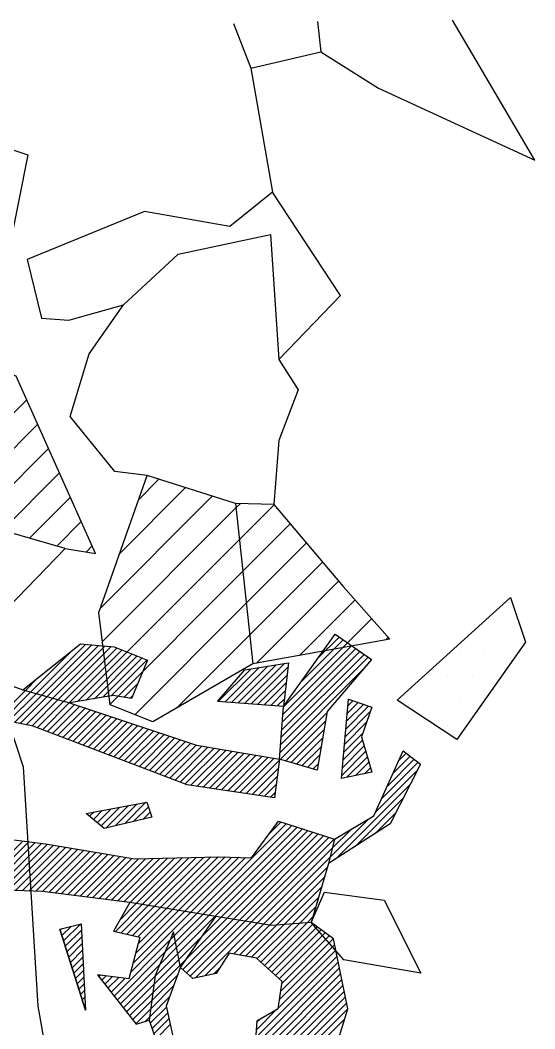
# Model space of a CAD drawing. Header units: metres. Extents: x -2 to 0.11, y -20 to -17.49.
# Drawn here: x -0.608 to -0.35, y -18.015 to -17.509 of the extents above; entities that cross this region are included whole.
import ezdxf

# ---------------------------------------------------------------- set-up
doc = ezdxf.new("R2010")
doc.units = ezdxf.units.M
doc.header["$LTSCALE"] = 25
doc.header["$MEASUREMENT"] = 0
doc.layers.get('0').update_dxf_attribs({"linetype": 'CONTINUOUS'})
for name, color, linetype in [('FEUER', 1, 'CONTINUOUS'), ('KNOCHEN', 2, 'CONTINUOUS'), ('KNOCHENSCHRAFF', 2, 'CONTINUOUS'), ('STEINE', 4, 'CONTINUOUS'), ('STEINESCHRAFF', 4, 'CONTINUOUS')]:
    doc.layers.add(name, color=color, linetype=linetype)

# ---------------------------------------------------------------- blocks, each defined once
blk = doc.blocks.new('*X4')
at = {"color": 0}
for p, q in [((-48.337, -1791.709), (-47.726, -1791.098)), ((-51.967, -1795.692), (-47.46, -1791.185)), ((-51.663, -1795.742), (-47.193, -1791.272)), ((-51.359, -1795.791), (-46.926, -1791.358)), ((-51.055, -1795.841), (-46.659, -1791.445)), ((-50.75, -1795.89), (-46.392, -1791.532)), ((-63.116, -1794.467), (-60.706, -1792.057)), ((-62.775, -1794.48), (-60.392, -1792.096)), ((-50.446, -1795.939), (-46.126, -1791.619)), ((-50.142, -1795.988), (-45.859, -1791.705)), ((-49.837, -1796.037), (-45.592, -1791.792)), ((-49.533, -1796.087), (-45.325, -1791.879)), ((-49.229, -1796.136), (-45.058, -1791.966)), ((-62.435, -1794.493), (-60.078, -1792.136)), ((-62.094, -1794.505), (-59.764, -1792.175)), ((-61.753, -1794.518), (-59.454, -1792.219)), ((-61.412, -1794.531), (-59.151, -1792.27)), ((-61.071, -1794.543), (-58.848, -1792.321)), ((-60.73, -1794.556), (-58.546, -1792.372)), ((-60.389, -1794.569), (-58.243, -1792.423)), ((-60.049, -1794.581), (-57.941, -1792.474)), ((-59.708, -1794.594), (-57.638, -1792.524)), ((-59.394, -1794.634), (-57.335, -1792.575)), ((-48.924, -1796.185), (-45.161, -1792.422)), ((-59.08, -1794.673), (-57.033, -1792.626)), ((-58.766, -1794.713), (-56.73, -1792.677)), ((-58.452, -1794.752), (-56.428, -1792.728)), ((-58.138, -1794.792), (-56.125, -1792.779)), ((-57.823, -1794.831), (-55.822, -1792.83)), ((-57.509, -1794.871), (-55.52, -1792.881)), ((-57.195, -1794.91), (-55.217, -1792.932)), ((-56.881, -1794.95), (-54.882, -1792.951)), ((-56.567, -1794.989), (-54.519, -1792.941)), ((-56.253, -1795.029), (-54.156, -1792.932)), ((-55.939, -1795.069), (-53.793, -1792.922)), ((-55.625, -1795.108), (-53.43, -1792.913)), ((-55.312, -1795.148), (-53.067, -1792.903)), ((-55.008, -1795.198), (-52.704, -1792.894)), ((-54.704, -1795.247), (-52.341, -1792.885)), ((-54.4, -1795.296), (-51.978, -1792.875)), ((-54.096, -1795.346), (-51.615, -1792.866)), ((-53.791, -1795.395), (-51.252, -1792.856)), ((-53.487, -1795.445), (-50.889, -1792.847)), ((-53.183, -1795.494), (-50.544, -1792.855)), ((-52.879, -1795.544), (-50.2, -1792.865)), ((-52.575, -1795.593), (-49.857, -1792.875)), ((-52.271, -1795.643), (-49.513, -1792.885)), ((-48.62, -1796.234), (-45.278, -1792.892)), ((-48.315, -1796.283), (-45.405, -1793.373)), ((-47.963, -1796.284), (-45.55, -1793.871)), ((-47.579, -1796.254), (-45.695, -1794.37)), ((-55.35, -1795.187), (-55.312, -1795.148)), ((-47.195, -1796.223), (-45.84, -1794.869)), ((-56.05, -1796.593), (-54.704, -1795.247)), ((-55.817, -1796.007), (-55.008, -1795.198)), ((-55.762, -1796.659), (-54.4, -1795.296)), ((-55.474, -1796.725), (-54.096, -1795.346)), ((-55.29, -1798.662), (-52.271, -1795.643)), ((-55.187, -1796.791), (-53.791, -1795.395)), ((-55.162, -1798.18), (-52.575, -1795.593)), ((-55.033, -1797.698), (-52.879, -1795.544)), ((-54.905, -1797.216), (-53.183, -1795.494)), ((-54.899, -1796.856), (-53.487, -1795.445)), ((-46.811, -1796.193), (-45.985, -1795.367)), ((-53.094, -1796.819), (-51.967, -1795.692)), ((-53.035, -1797.114), (-51.663, -1795.742)), ((-52.975, -1797.408), (-51.359, -1795.791)), ((-52.916, -1797.702), (-51.055, -1795.841)), ((-52.659, -1798.505), (-50.142, -1795.988)), ((-52.474, -1797.967), (-50.446, -1795.939)), ((-52.474, -1798.674), (-49.837, -1796.037)), ((-52.289, -1798.843), (-49.533, -1796.087)), ((-52.019, -1798.926), (-49.229, -1796.136)), ((-51.66, -1796.8), (-50.75, -1795.89)), ((-48.561, -1798.297), (-46.427, -1796.163)), ((-46.427, -1796.163), (-46.13, -1795.866)), ((-51.566, -1798.827), (-48.924, -1796.185)), ((-50.108, -1797.723), (-48.62, -1796.234)), ((-49.809, -1797.777), (-48.315, -1796.283)), ((-49.51, -1797.832), (-47.963, -1796.284)), ((-49.212, -1797.887), (-47.579, -1796.254)), ((-48.93, -1797.958), (-47.195, -1796.223)), ((-48.745, -1798.128), (-46.811, -1796.193)), ((-48.376, -1798.466), (-46.122, -1796.211)), ((-48.192, -1798.635), (-45.917, -1796.36)), ((-48.007, -1798.804), (-45.712, -1796.508)), ((-47.823, -1798.973), (-45.507, -1796.657)), ((-56.113, -1799.838), (-53.308, -1797.033)), ((-53.56, -1797.639), (-53.035, -1797.114)), ((-53.308, -1797.033), (-53.094, -1796.819)), ((-52.856, -1797.996), (-51.66, -1796.8)), ((-47.757, -1799.614), (-45.096, -1796.954)), ((-47.697, -1799.2), (-45.302, -1796.805)), ((-55.958, -1800.037), (-53.56, -1797.639)), ((-53.812, -1798.245), (-52.975, -1797.408)), ((-47.878, -1800.442), (-44.972, -1797.536)), ((-47.818, -1800.028), (-45.032, -1797.242)), ((-54.106, -1799.245), (-52.856, -1797.996)), ((-54.051, -1798.837), (-52.916, -1797.702)), ((-52.797, -1798.29), (-52.474, -1797.967)), ((-49.039, -1802.31), (-44.851, -1798.123)), ((-49.012, -1801.929), (-44.911, -1797.829)), ((-55.803, -1800.235), (-53.812, -1798.245)), ((-54.16, -1799.654), (-52.797, -1798.29)), ((-51.113, -1798.727), (-50.82, -1798.434)), ((-48.903, -1802.528), (-44.791, -1798.416)), ((-56.886, -1798.844), (-56.822, -1798.78)), ((-56.732, -1799.043), (-56.508, -1798.82)), ((-56.577, -1799.242), (-56.195, -1798.859)), ((-56.422, -1799.44), (-55.881, -1798.899)), ((-56.267, -1799.639), (-55.567, -1798.939)), ((-55.648, -1800.434), (-54.051, -1798.837)), ((-54.215, -1800.062), (-52.904, -1798.75)), ((-48.656, -1802.634), (-44.731, -1798.709)), ((-48.408, -1802.74), (-44.671, -1799.003)), ((-55.493, -1800.633), (-54.106, -1799.245)), ((-55.339, -1800.832), (-54.16, -1799.654)), ((-54.27, -1800.47), (-53.108, -1799.308)), ((-48.161, -1802.847), (-44.611, -1799.296)), ((-47.914, -1802.953), (-44.551, -1799.59)), ((-55.184, -1801.031), (-54.215, -1800.062)), ((-54.325, -1800.879), (-53.312, -1799.866)), ((-47.666, -1803.059), (-44.491, -1799.883)), ((-47.419, -1803.165), (-44.43, -1800.177)), ((-55.029, -1801.229), (-54.27, -1800.47)), ((-54.296, -1801.203), (-53.474, -1800.381)), ((-54.205, -1801.466), (-53.409, -1800.67)), ((-48.984, -1801.548), (-47.952, -1800.516)), ((-47.172, -1803.271), (-44.37, -1800.47)), ((-54.562, -1801.116), (-54.325, -1800.879)), ((-54.115, -1801.729), (-53.344, -1800.959)), ((-48.957, -1801.167), (-48.782, -1800.993)), ((-46.924, -1803.378), (-44.529, -1800.983)), ((-54.025, -1801.993), (-53.279, -1801.247))]:
    blk.add_line(p, q, dxfattribs=at)
blk = doc.blocks.new('*X5')
at = {"color": 0}
for p, q in [((-76.215, -1798.727), (-73.829, -1796.342)), ((-75.867, -1798.732), (-73.387, -1796.253)), ((-75.587, -1798.807), (-73.362, -1796.581)), ((-58.819, -1796.534), (-58.737, -1796.452)), ((-58.735, -1796.803), (-58.272, -1796.34)), ((-58.65, -1797.072), (-57.807, -1796.229)), ((-58.565, -1797.341), (-57.754, -1796.529)), ((-76.617, -1798.776), (-74.646, -1796.804)), ((-75.308, -1798.881), (-73.336, -1796.909)), ((-58.481, -1797.61), (-57.737, -1796.866)), ((-77.02, -1798.825), (-75.462, -1797.267)), ((-75.029, -1798.955), (-73.311, -1797.237)), ((-74.749, -1799.029), (-73.285, -1797.565)), ((-58.396, -1797.879), (-57.721, -1797.203)), ((-58.311, -1798.148), (-57.704, -1797.54)), ((-81.63, -1798.132), (-81.33, -1797.832)), ((-81.565, -1798.42), (-80.963, -1797.818)), ((-81.499, -1798.708), (-80.596, -1797.805)), ((-81.434, -1798.997), (-80.229, -1797.792)), ((-81.369, -1799.285), (-80.165, -1798.081)), ((-77.423, -1798.874), (-76.279, -1797.73)), ((-74.47, -1799.103), (-73.26, -1797.893)), ((-58.227, -1798.417), (-57.687, -1797.877)), ((-81.304, -1799.573), (-80.11, -1798.38)), ((-81.239, -1799.862), (-80.055, -1798.678)), ((-78.228, -1798.972), (-77.912, -1798.656)), ((-77.825, -1798.923), (-77.095, -1798.193)), ((-74.191, -1799.178), (-73.234, -1798.221)), ((-73.911, -1799.252), (-73.209, -1798.549)), ((-58.142, -1798.686), (-57.671, -1798.214)), ((-58.058, -1798.954), (-57.654, -1798.551)), ((-81.173, -1800.15), (-80, -1798.977)), ((-78.454, -1799.199), (-78.228, -1798.972)), ((-78.348, -1799.446), (-77.825, -1798.923)), ((-78.241, -1799.693), (-77.423, -1798.874)), ((-78.135, -1799.94), (-77.02, -1798.825)), ((-78.028, -1800.187), (-76.617, -1798.776)), ((-77.922, -1800.434), (-76.215, -1798.727)), ((-77.816, -1800.681), (-75.953, -1798.819)), ((-77.709, -1800.928), (-75.869, -1799.089)), ((-73.632, -1799.326), (-73.183, -1798.877)), ((-57.973, -1799.223), (-57.638, -1798.888)), ((-81.108, -1800.438), (-79.945, -1799.276)), ((-81.043, -1800.727), (-79.89, -1799.574)), ((-77.603, -1801.175), (-75.785, -1799.358)), ((-77.496, -1801.422), (-75.701, -1799.628)), ((-73.353, -1799.4), (-73.158, -1799.205)), ((-57.888, -1799.492), (-57.621, -1799.225)), ((-57.804, -1799.761), (-57.605, -1799.562)), ((-80.71, -1800.747), (-79.836, -1799.873)), ((-80.291, -1800.682), (-79.781, -1800.171)), ((-77.39, -1801.67), (-75.617, -1799.897)), ((-77.283, -1801.917), (-75.533, -1800.167)), ((-57.719, -1800.03), (-57.588, -1799.899)), ((-83.044, -1803.435), (-80.291, -1800.682)), ((-82.947, -1803.692), (-79.872, -1800.617)), ((-82.85, -1803.948), (-79.582, -1800.68)), ((-79.872, -1800.617), (-79.726, -1800.47)), ((-77.177, -1802.164), (-75.449, -1800.436)), ((-77.07, -1802.411), (-75.365, -1800.706)), ((-57.634, -1800.299), (-57.572, -1800.236)), ((-83.335, -1802.665), (-81.722, -1801.052)), ((-83.238, -1802.922), (-81.163, -1800.847)), ((-83.141, -1803.178), (-80.71, -1800.747)), ((-82.754, -1804.205), (-79.378, -1800.829)), ((-82.657, -1804.462), (-79.174, -1800.979)), ((-82.429, -1804.587), (-78.97, -1801.128)), ((-83.625, -1801.895), (-83.399, -1801.669)), ((-83.528, -1802.151), (-82.84, -1801.463)), ((-83.432, -1802.408), (-82.281, -1801.258)), ((-81.995, -1804.508), (-78.766, -1801.278)), ((-81.562, -1804.428), (-78.562, -1801.427)), ((-81.129, -1804.348), (-78.358, -1801.577)), ((-80.696, -1804.269), (-78.154, -1801.726)), ((-87.193, -1804.048), (-85.349, -1802.204)), ((-87.182, -1804.391), (-84.871, -1802.08)), ((-87.171, -1804.734), (-84.394, -1801.956)), ((-87.161, -1805.077), (-83.917, -1801.833)), ((-87.15, -1805.42), (-83.625, -1801.895)), ((-87.14, -1805.763), (-83.528, -1802.151)), ((-80.263, -1804.189), (-77.95, -1801.876)), ((-79.829, -1804.109), (-77.746, -1802.025)), ((-79.396, -1804.03), (-77.541, -1802.175)), ((-87.225, -1803.019), (-86.78, -1802.575)), ((-87.214, -1803.362), (-86.303, -1802.451)), ((-87.203, -1803.705), (-85.826, -1802.328)), ((-87.129, -1806.106), (-83.432, -1802.408)), ((-86.644, -1805.974), (-83.335, -1802.665)), ((-78.615, -1803.602), (-77.337, -1802.324)), ((-77.636, -1802.976), (-77.133, -1802.474)), ((-77.49, -1803.184), (-76.945, -1802.639)), ((-85.963, -1805.646), (-83.238, -1802.922)), ((-85.282, -1805.319), (-83.141, -1803.178)), ((-79.588, -1805.989), (-76.622, -1803.024)), ((-79.467, -1806.221), (-76.461, -1803.216)), ((-78.876, -1804.924), (-76.783, -1802.831)), ((-84.664, -1805.055), (-83.044, -1803.435)), ((-84.216, -1804.96), (-82.947, -1803.692)), ((-79.345, -1806.454), (-76.3, -1803.409)), ((-79.224, -1806.686), (-76.139, -1803.601)), ((-83.768, -1804.866), (-82.85, -1803.948)), ((-83.319, -1804.771), (-82.754, -1804.205)), ((-79.103, -1806.918), (-75.978, -1803.794)), ((-78.981, -1807.15), (-75.817, -1803.986)), ((-82.871, -1804.676), (-82.657, -1804.462)), ((-85.146, -1806.598), (-83.817, -1805.269)), ((-85.036, -1806.134), (-84.113, -1805.211)), ((-84.926, -1805.67), (-84.41, -1805.154)), ((-84.816, -1805.207), (-84.706, -1805.096)), ((-85.806, -1809.379), (-82.108, -1805.681)), ((-85.696, -1808.915), (-82.337, -1805.556)), ((-85.586, -1808.452), (-82.633, -1805.499)), ((-85.476, -1807.988), (-82.929, -1805.441)), ((-85.366, -1807.525), (-83.225, -1805.384)), ((-85.256, -1807.061), (-83.521, -1805.326)), ((-86.136, -1810.77), (-81.623, -1806.256)), ((-86.026, -1810.306), (-81.785, -1806.065)), ((-85.916, -1809.843), (-81.946, -1805.873)), ((-86.356, -1811.697), (-81.3, -1806.64)), ((-86.246, -1811.233), (-81.461, -1806.448)), ((-86.466, -1812.161), (-81.138, -1806.832)), ((-86.34, -1812.388), (-80.977, -1807.024)), ((-86.097, -1812.499), (-81.211, -1807.613)), ((-85.855, -1812.609), (-82.42, -1809.174)), ((-85.612, -1812.72), (-83.628, -1810.736)), ((-85.369, -1812.831), (-84.836, -1812.298)), ((-59.628, -1827.749), (-57.133, -1825.253)), ((-59.623, -1828.097), (-56.951, -1825.425)), ((-59.615, -1827.382), (-57.442, -1825.209)), ((-59.602, -1827.015), (-57.83, -1825.244)), ((-59.589, -1826.649), (-58.219, -1825.278)), ((-59.576, -1826.282), (-58.607, -1825.313)), ((-59.563, -1825.915), (-58.995, -1825.347)), ((-59.55, -1825.549), (-59.383, -1825.382)), ((-59.31, -1828.137), (-56.768, -1825.596)), ((-58.996, -1828.178), (-56.586, -1825.767)), ((-58.683, -1828.218), (-56.404, -1825.938)), ((-58.334, -1828.222), (-56.221, -1826.11)), ((-57.909, -1828.151), (-56.039, -1826.281)), ((-57.484, -1828.079), (-55.857, -1826.452)), ((-57.058, -1828.007), (-55.674, -1826.623)), ((-56.633, -1827.935), (-55.492, -1826.794))]:
    blk.add_line(p, q, dxfattribs=at)
blk = doc.blocks.new('*X6')
at = {"color": 0}
for p, q in [((-46.766, -1784.127), (-44.607, -1781.969)), ((-45.877, -1782.885), (-44.816, -1781.824)), ((-60.02, -1784.653), (-57.556, -1782.189)), ((-59.744, -1784.731), (-57.231, -1782.218)), ((-59.468, -1784.808), (-56.906, -1782.247)), ((-59.192, -1784.886), (-56.582, -1782.276)), ((-58.916, -1784.963), (-56.257, -1782.305)), ((-58.639, -1785.041), (-55.972, -1782.373)), ((-58.363, -1785.118), (-55.718, -1782.473)), ((-47.666, -1786.088), (-43.98, -1782.402)), ((-47.638, -1785.706), (-44.189, -1782.258)), ((-47.609, -1785.324), (-44.398, -1782.113)), ((-60.296, -1784.576), (-58.237, -1782.517)), ((-57.947, -1785.055), (-55.464, -1782.572)), ((-57.524, -1784.985), (-55.21, -1782.672)), ((-57.1, -1784.916), (-54.956, -1782.771)), ((-56.677, -1784.846), (-54.702, -1782.871)), ((-56.254, -1784.776), (-54.448, -1782.97)), ((-47.752, -1787.235), (-43.353, -1782.836)), ((-47.724, -1786.853), (-43.562, -1782.691)), ((-47.695, -1786.471), (-43.771, -1782.547)), ((-50.88, -1785.059), (-49.246, -1783.426)), ((-50.551, -1785.084), (-48.823, -1783.356)), ((-50.222, -1785.108), (-48.4, -1783.286)), ((-49.893, -1785.133), (-47.976, -1783.216)), ((-49.564, -1785.158), (-47.553, -1783.147)), ((-49.235, -1785.182), (-47.382, -1783.329)), ((-47.781, -1787.617), (-43.584, -1783.42)), ((-60.572, -1784.499), (-59.942, -1783.869)), ((-55.924, -1784.8), (-54.676, -1783.552)), ((-48.906, -1785.207), (-47.428, -1783.728)), ((-62.003, -1785.929), (-60.572, -1784.499)), ((-55.621, -1784.85), (-54.931, -1784.16)), ((-48.577, -1785.232), (-47.473, -1784.127)), ((-61.709, -1785.989), (-60.296, -1784.576)), ((-61.415, -1786.048), (-60.02, -1784.653)), ((-61.12, -1786.107), (-59.744, -1784.731)), ((-60.826, -1786.167), (-59.468, -1784.808)), ((-60.532, -1786.226), (-59.192, -1784.886)), ((-60.237, -1786.285), (-58.916, -1784.963)), ((-55.317, -1784.9), (-55.185, -1784.769)), ((-48.248, -1785.256), (-47.519, -1784.527)), ((-47.919, -1785.281), (-47.564, -1784.926)), ((-44.379, -1785.276), (-44.123, -1785.02)), ((-59.974, -1786.375), (-58.639, -1785.041)), ((-59.717, -1786.472), (-58.363, -1785.118)), ((-59.461, -1786.569), (-58.098, -1785.206)), ((-59.205, -1786.667), (-57.833, -1785.295)), ((-58.949, -1786.764), (-57.568, -1785.383)), ((-58.692, -1786.861), (-57.303, -1785.472)), ((-44.481, -1786.439), (-43.335, -1785.292)), ((-44.447, -1786.051), (-43.597, -1785.201)), ((-44.413, -1785.664), (-43.86, -1785.111)), ((-58.436, -1786.958), (-57.038, -1785.56)), ((-58.18, -1787.056), (-56.772, -1785.649)), ((-57.923, -1787.153), (-56.507, -1785.737)), ((-57.667, -1787.25), (-56.242, -1785.825)), ((-57.411, -1787.347), (-55.977, -1785.914)), ((-57.154, -1787.445), (-55.712, -1786.002)), ((-47.772, -1787.962), (-45.429, -1785.619)), ((-44.515, -1786.827), (-43.253, -1785.564)), ((-56.898, -1787.542), (-55.447, -1786.091)), ((-56.642, -1787.639), (-55.182, -1786.179)), ((-56.385, -1787.736), (-54.917, -1786.268)), ((-56.129, -1787.833), (-54.652, -1786.356)), ((-55.873, -1787.931), (-54.387, -1786.445)), ((-55.616, -1788.028), (-54.122, -1786.533)), ((-47.499, -1788.043), (-45.501, -1786.045)), ((-47.226, -1788.123), (-45.574, -1786.471)), ((-44.549, -1787.214), (-43.437, -1786.102)), ((-55.36, -1788.125), (-53.857, -1786.622)), ((-55.104, -1788.222), (-53.592, -1786.71)), ((-54.847, -1788.32), (-53.327, -1786.799)), ((-54.591, -1788.417), (-53.061, -1786.887)), ((-54.335, -1788.514), (-52.796, -1786.976)), ((-46.953, -1788.204), (-45.647, -1786.897)), ((-44.617, -1787.989), (-43.632, -1787.004)), ((-44.583, -1787.602), (-43.621, -1786.639)), ((-54.078, -1788.611), (-52.531, -1787.064)), ((-53.822, -1788.709), (-52.266, -1787.153)), ((-53.566, -1788.806), (-52.001, -1787.241)), ((-53.309, -1788.903), (-51.701, -1787.295)), ((-53.053, -1789), (-51.399, -1787.346)), ((-52.797, -1789.097), (-51.096, -1787.397)), ((-52.54, -1789.195), (-50.794, -1787.448)), ((-52.254, -1789.261), (-50.491, -1787.499)), ((-51.946, -1789.307), (-50.189, -1787.55)), ((-46.68, -1788.284), (-45.719, -1787.323)), ((-44.685, -1788.764), (-43.474, -1787.553)), ((-44.651, -1788.377), (-43.553, -1787.279)), ((-51.638, -1789.353), (-49.886, -1787.601)), ((-51.331, -1789.399), (-49.584, -1787.652)), ((-51.023, -1789.445), (-49.281, -1787.703)), ((-50.715, -1789.491), (-48.979, -1787.754)), ((-50.408, -1789.537), (-48.676, -1787.805)), ((-50.1, -1789.583), (-48.374, -1787.856)), ((-49.792, -1789.628), (-48.071, -1787.907)), ((-49.485, -1789.674), (-47.813, -1788.002)), ((-46.407, -1788.365), (-45.792, -1787.749)), ((-44.426, -1788.858), (-43.395, -1787.828)), ((-42.392, -1789.299), (-41.045, -1787.952)), ((-42.102, -1788.655), (-41.245, -1787.799)), ((-41.812, -1788.012), (-41.446, -1787.646)), ((-49.177, -1789.72), (-47.865, -1788.409)), ((-46.134, -1788.445), (-45.865, -1788.176)), ((-43.983, -1788.769), (-43.316, -1788.102)), ((-43.54, -1788.679), (-43.237, -1788.377)), ((-42.972, -1790.587), (-40.883, -1788.497)), ((-42.682, -1789.943), (-40.844, -1788.105)), ((-48.869, -1789.766), (-47.918, -1788.815)), ((-48.562, -1789.812), (-47.971, -1789.221)), ((-44.992, -1792.96), (-41.245, -1789.213)), ((-48.254, -1789.858), (-48.023, -1789.627)), ((-44.004, -1792.326), (-41.607, -1789.929)), ((-57.346, -1790.818), (-57.123, -1790.595)), ((-57.153, -1790.979), (-56.689, -1790.515)), ((-56.96, -1791.139), (-56.255, -1790.434)), ((-56.766, -1791.299), (-55.821, -1790.354)), ((-56.526, -1791.412), (-55.387, -1790.273)), ((-56.063, -1791.303), (-54.953, -1790.193)), ((-55.6, -1791.194), (-54.519, -1790.112)), ((-55.137, -1791.084), (-54.392, -1790.339)), ((-54.674, -1790.975), (-54.303, -1790.604)), ((-45.278, -1792.892), (-43.345, -1790.959)), ((-43.017, -1791.692), (-41.969, -1790.644)), ((-45.161, -1792.422), (-44.212, -1791.473))]:
    blk.add_line(p, q, dxfattribs=at)
blk = doc.blocks.new('*X9')
at = {"color": 0}
for p, q in [((-36.25, -1780), (-36.25, -1780)), ((-36.875, -1781.25), (-36.875, -1781.25)), ((-38.75, -1782.5), (-38.75, -1782.5)), ((-37.5, -1782.5), (-37.5, -1782.5)), ((-36.25, -1782.5), (-36.25, -1782.5)), ((-39.375, -1783.75), (-39.375, -1783.75)), ((-38.125, -1783.75), (-38.125, -1783.75)), ((-36.875, -1783.75), (-36.875, -1783.75)), ((-41.25, -1785), (-41.25, -1785)), ((-40, -1785), (-40, -1785)), ((-38.75, -1785), (-38.75, -1785)), ((-39.375, -1786.25), (-39.375, -1786.25))]:
    blk.add_line(p, q, dxfattribs=at)
blk = doc.blocks.new('*X10')
at = {"color": 0}
for p, q in [((-65.856, -1775.286), (-60.496, -1769.926)), ((-64.483, -1775.681), (-59.949, -1771.147)), ((-63.11, -1776.076), (-59.402, -1772.368)), ((-61.738, -1776.472), (-58.855, -1773.589)), ((-55.845, -1777.65), (-52.522, -1774.327)), ((-54.879, -1774.917), (-53.861, -1773.899)), ((-60.365, -1776.867), (-58.308, -1774.809)), ((-56.811, -1780.384), (-51.182, -1774.755)), ((-56.704, -1782.045), (-49.997, -1775.338)), ((-49.997, -1775.338), (-49.791, -1775.132)), ((-49.823, -1776.931), (-48.076, -1775.185)), ((-58.992, -1777.262), (-57.761, -1776.03)), ((-49.648, -1778.524), (-47.268, -1776.144)), ((-56.511, -1783.619), (-49.823, -1776.931)), ((-57.519, -1777.556), (-57.214, -1777.251)), ((-49.474, -1780.118), (-46.459, -1777.103)), ((-49.299, -1781.711), (-45.651, -1778.062)), ((-56.317, -1785.193), (-49.648, -1778.524)), ((-48.957, -1783.136), (-44.842, -1779.022)), ((-46.801, -1782.748), (-44.017, -1779.964)), ((-55.075, -1785.718), (-49.474, -1780.118)), ((-44.646, -1782.361), (-43.186, -1780.901)), ((-52.977, -1785.388), (-49.299, -1781.711)), ((-42.491, -1781.973), (-42.354, -1781.837))]:
    blk.add_line(p, q, dxfattribs=at)

msp = doc.modelspace()

# ---------------------------------------------------------------- linework, layer by layer
at = {"layer": 'KNOCHEN'}
for points in [[(-0.71538, -17.84639), (-0.72352, -17.85098), (-0.74593, -17.84746), (-0.75003, -17.83067), (-0.74343, -17.82149), (-0.74755, -17.80114), (-0.73993, -17.78839), (-0.71957, -17.78784), (-0.70885, -17.80157), (-0.63649, -17.83401), (-0.60694, -17.84464), (-0.58351, -17.85122), (-0.51982, -17.87247), (-0.47806, -17.87952)], [(-0.47806, -17.87952), (-0.47608, -17.85304), (-0.45018, -17.81684), (-0.43183, -17.82953), (-0.45418, -17.85554), (-0.45921, -17.88508), (-0.47806, -17.87952)], [(-0.60694, -17.84464), (-0.57796, -17.82168), (-0.56116, -17.82317), (-0.54435, -17.82976), (-0.55245, -17.84912), (-0.56162, -17.84761), (-0.58351, -17.85122)], [(-0.47608, -17.85304), (-0.50918, -17.85056), (-0.49546, -17.83475), (-0.47357, -17.83114), (-0.47608, -17.85304)], [(-0.44699, -17.88913), (-0.4435, -17.84941), (-0.43178, -17.85346), (-0.43684, -17.86824), (-0.43172, -17.88605), (-0.44699, -17.88913)], [(-0.47806, -17.87952), (-0.48057, -17.89887), (-0.52437, -17.89234), (-0.60181, -17.86296), (-0.66191, -17.85086)], [(-0.45049, -17.91969), (-0.43066, -17.90794), (-0.41596, -17.87532), (-0.40729, -17.88193), (-0.4225, -17.912), (-0.45352, -17.93191)], [(-0.57525, -17.9067), (-0.54471, -17.90104), (-0.54215, -17.90867), (-0.56607, -17.91431), (-0.57525, -17.9067)], [(-0.71424, -17.91002), (-0.69183, -17.91304), (-0.64753, -17.91549), (-0.59559, -17.92201), (-0.55077, -17.92956), (-0.50851, -17.92846), (-0.49222, -17.92893), (-0.47851, -17.91058), (-0.45049, -17.91969), (-0.45352, -17.93191), (-0.46212, -17.96146), (-0.46212, -17.96146)], [(-0.46212, -17.96146), (-0.48197, -17.96303), (-0.50998, -17.9585), (-0.55327, -17.95146), (-0.59707, -17.94594), (-0.67497, -17.94304), (-0.7213, -17.94313), (-0.75388, -17.9432), (-0.79869, -17.94278), (-0.81036, -17.96113), (-0.82971, -17.96066), (-0.83587, -17.93368), (-0.82674, -17.91941), (-0.79671, -17.91324), (-0.78042, -17.9127)], [(-0.55327, -17.95146), (-0.56139, -17.96573), (-0.54814, -17.96876), (-0.5537, -17.98964), (-0.56949, -17.98764), (-0.5501, -18.01255), (-0.54348, -18.0105)], [(-0.47883, -18.00477), (-0.47682, -17.99102), (-0.48957, -17.97933), (-0.50333, -17.97681), (-0.50992, -17.98701), (-0.52163, -17.98958), (-0.52775, -17.98399), (-0.50998, -17.9585)], [(-0.47883, -18.00477), (-0.48951, -18.0109), (-0.4905, -18.02465), (-0.46808, -18.03428), (-0.45129, -18.02915), (-0.4437, -18.0047), (-0.4509, -17.96958), (-0.46212, -17.96146)], [(-0.58837, -17.96476), (-0.57557, -18.00547), (-0.57557, -18.00547), (-0.58837, -17.96476), (-0.58837, -17.96476), (-0.57769, -17.9622), (-0.57557, -18.00547)], [(-0.53135, -17.96618), (-0.54047, -17.98809), (-0.54348, -18.0105), (-0.53529, -18.03441), (-0.51795, -18.0471), (-0.51033, -18.03741), (-0.53073, -18.02167), (-0.53484, -18.00335), (-0.52775, -17.98399), (-0.53135, -17.96618)]]:
    msp.add_lwpolyline(points, dxfattribs=at)
at = {"layer": 'STEINE'}
for points in [[(-0.50119, -17.51045), (-0.49249, -17.53283), (-0.48168, -17.59492), (-0.50303, -17.61228), (-0.54581, -17.60472), (-0.60482, -17.62877)], [(-0.45894, -17.50934), (-0.45738, -17.52462), (-0.42832, -17.54289), (-0.34984, -17.57888), (-0.39122, -17.5087)], [(-0.49249, -17.53283), (-0.45738, -17.52462)], [(-0.67214, -17.56984), (-0.63294, -17.56671), (-0.60441, -17.57633), (-0.61399, -17.62421), (-0.65009, -17.64821), (-0.67092, -17.67421), (-0.68209, -17.689), (-0.71063, -17.6748), (-0.728, -17.6453), (-0.72704, -17.61577), (-0.70367, -17.59027), (-0.67214, -17.56984)], [(-0.47846, -17.67892), (-0.44746, -17.64679), (-0.48168, -17.59492)], [(-0.48086, -17.75173), (-0.50021, -17.75126), (-0.54453, -17.7371), (-0.56083, -17.73509), (-0.58328, -17.70764), (-0.57367, -17.67606), (-0.55641, -17.65158), (-0.52896, -17.62607), (-0.48265, -17.61631), (-0.47846, -17.67892), (-0.46875, -17.69418), (-0.47838, -17.71965), (-0.48086, -17.75173)], [(-0.60482, -17.62877), (-0.59763, -17.65828), (-0.58389, -17.65928), (-0.55641, -17.65158)], [(-0.5857, -17.77383), (-0.57042, -17.77635), (-0.6103, -17.68733), (-0.62916, -17.68024), (-0.69731, -17.71347), (-0.72273, -17.73439)], [(-0.64311, -17.83301), (-0.5857, -17.77383), (-0.72273, -17.73439), (-0.77667, -17.74723), (-0.78217, -17.79917), (-0.73525, -17.83828), (-0.64311, -17.83301)], [(-0.50021, -17.75126), (-0.49139, -17.83169), (-0.54174, -17.86081), (-0.56314, -17.8522), (-0.56883, -17.80588), (-0.54453, -17.7371)], [(-0.48086, -17.75173), (-0.44616, -17.79291), (-0.42268, -17.81933), (-0.49139, -17.83169)], [(-0.41906, -17.84987), (-0.36214, -17.79834), (-0.35446, -17.82073), (-0.38898, -17.86967), (-0.41906, -17.84987)], [(-0.85024, -18.13737), (-0.61403, -17.86146), (-0.60686, -17.88334), (-0.5995, -18.00348), (-0.57582, -18.13631), (-0.57675, -18.17959), (-0.67075, -18.27549), (-0.68804, -18.28673), (-0.81707, -18.17192), (-0.85024, -18.13737)], [(-0.45553, -17.94617), (-0.42548, -17.95019), (-0.40708, -17.98681), (-0.44579, -17.98026), (-0.46212, -17.96146), (-0.45553, -17.94617)]]:
    msp.add_lwpolyline(points, dxfattribs=at)

# ---------------------------------------------------------------- block references
at = {"layer": 'FEUER', "xscale": 0.01, "yscale": 0.01, "zscale": 0.01}
msp.add_blockref('*X10', (0, 0), dxfattribs=at)
at = {"layer": 'KNOCHENSCHRAFF', "xscale": 0.01, "yscale": 0.01, "zscale": 0.01}
for name in ['*X6', '*X4', '*X5']:
    msp.add_blockref(name, (0, 0), dxfattribs=at)
at = {"layer": 'STEINESCHRAFF', "xscale": 0.01, "yscale": 0.01, "zscale": 0.01}
msp.add_blockref('*X9', (0, 0), dxfattribs=at)

doc.saveas('drawing.dxf')
